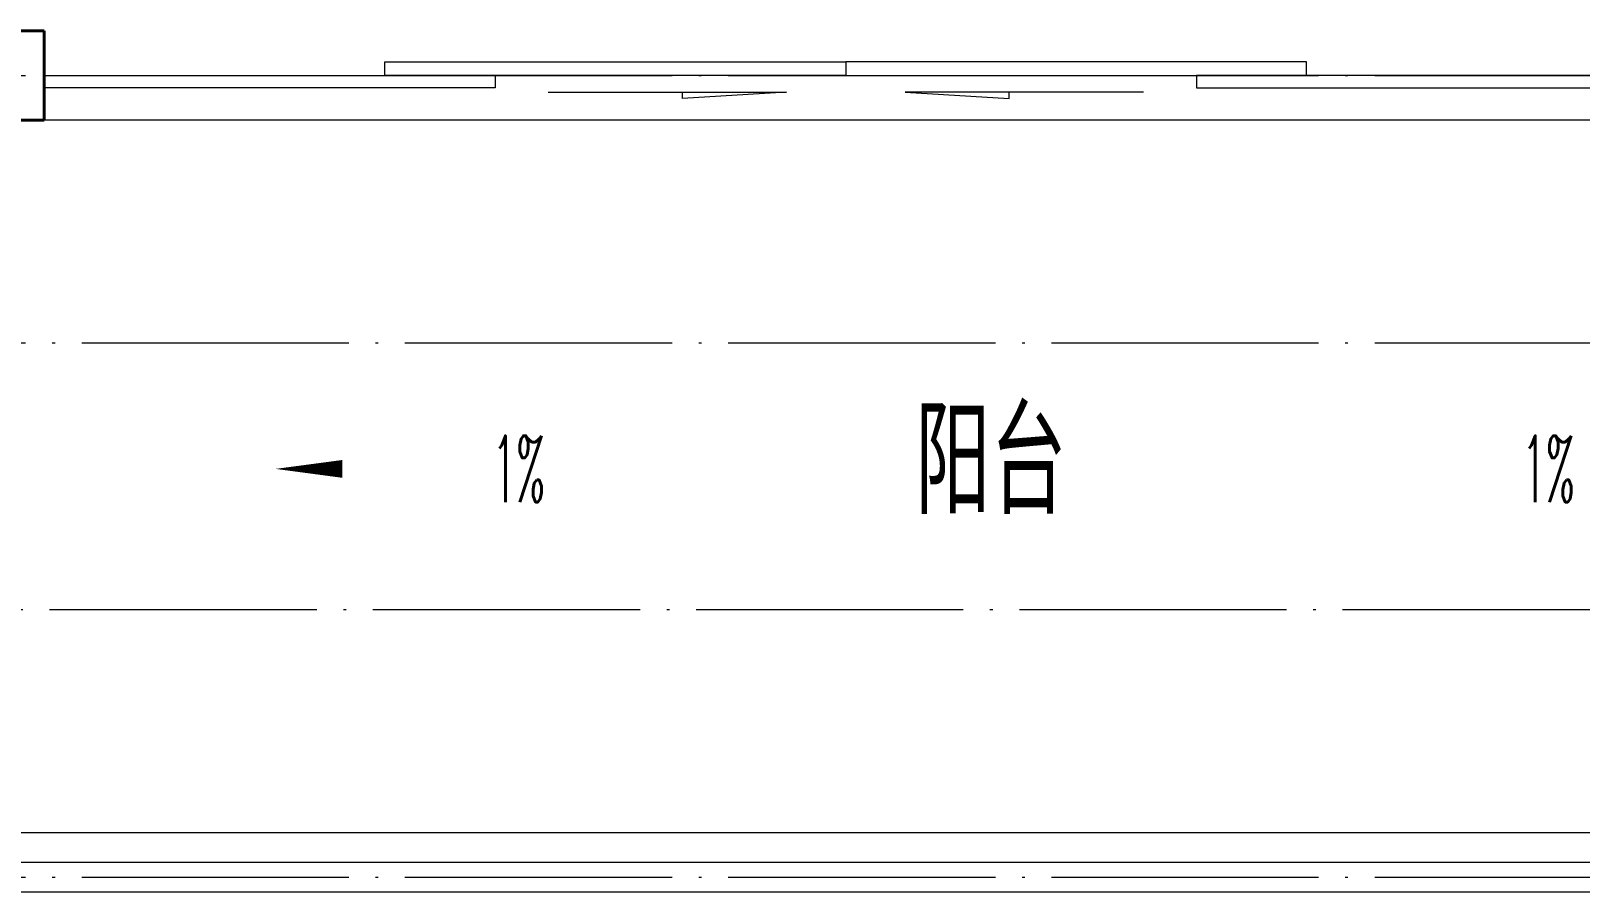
# Model space of a CAD drawing. Extents: x 27938 to 1042331, y -235042 to 1535213.
# Drawn here: x 723137 to 726616, y 441999 to 443932 of the extents above; entities that cross this region are included whole.
import ezdxf

# ---------------------------------------------------------------- set-up
doc = ezdxf.new("R2010")
doc.units = 0
doc.header["$LTSCALE"] = 1000
doc.header["$MEASUREMENT"] = 0
doc.linetypes.add('DOTE', pattern=[2.42, 2, -0.2, 0.02, -0.2])
doc.layers.add('3.5方案汇报，与郭总、侯月琴确定户型_t8$0$2020.03.04 -1安徽标准化洋房户型(UA）_t8_t8$0$看线', color=154, linetype='Continuous')
doc.layers.add('PUB_TEXT', color=4, linetype='Continuous')
for name, color, linetype, lineweight in [('DOTE', 19, 'DOTE', 9), ('WALL', 9, 'Continuous', 40), ('WINDOW', 8, 'Continuous', 15), ('平面-排水沟', 86, 'Continuous', 15), ('平面-栏杆', 135, 'Continuous', 15), ('平面-看线', 45, 'Continuous', 15)]:
    doc.layers.add(name, color=color, linetype=linetype, lineweight=lineweight)
doc.styles.add('_TCH_DIM', font='SIMPLEX.shx', dxfattribs={"width": 0.6, "oblique": 10, "bigfont": 'hztxt.shx'})
doc.styles.get("Standard").update_dxf_attribs({"font": 'gbenor.shx', "bigfont": 'gbcbig.shx'})

# ---------------------------------------------------------------- blocks, each defined once
blk = doc.blocks.new('GFDGDGRDGRDG')
at = {"layer": 'DOTE', "linetype": 'DOTE', "ltscale": 0.3}
for p, q in [((573593.7, 364358.3), (626393.7, 364358.3)), ((573593.7, 363758.3), (626393.7, 363758.3)), ((626393.7, 363158.3), (573593.7, 363158.3)), ((573593.7, 362558.3), (626393.7, 362558.3))]:
    blk.add_line(p, q, dxfattribs=at)
blk = doc.blocks.new('$DorLib2D$00000138')
at = {"color": 0, "linetype": 'Continuous'}
for p, q in [((-0.2875, 0), (-0.2875, 0.15378)), ((-0.2875, 0.15378), (0, 0.15378)), ((0, 0.15378), (0, 0)), ((0.2875, 0.15378), (0, 0.15378)), ((0.2875, 0), (0.2875, 0.15378)), ((-0.5, -0.13986), (-0.5, 0)), ((-0.5, 0), (-0.21875, 0)), ((0, 0), (-0.2875, 0)), ((-0.21875, 0), (-0.21875, -0.13986)), ((0, 0), (0.2875, 0)), ((0.21875, 0), (0.21875, -0.13986)), ((0.5, 0), (0.21875, 0)), ((-0.21875, -0.13986), (-0.5, -0.13986)), ((0.21875, -0.13986), (0.5, -0.13986)), ((-0.18567, -0.186), (-0.03702, -0.186)), ((-0.03702, -0.186), (-0.10186, -0.25826)), ((-0.10186, -0.25826), (-0.10186, -0.186)), ((0.18567, -0.186), (0.03702, -0.186)), ((0.03702, -0.186), (0.10186, -0.25826)), ((0.10186, -0.25826), (0.10186, -0.186))]:
    blk.add_line(p, q, dxfattribs=at)

msp = doc.modelspace()

# ---------------------------------------------------------------- linework, layer by layer
at = {"layer": 'WALL', "color": 8}
for p, q in [((723166.6, 443932.1), (722216.6, 443932.1)), ((723166.6, 443732.1), (723166.6, 443932.1)), ((722216.6, 443732.1), (723166.6, 443732.1))]:
    msp.add_line(p, q, dxfattribs=at)
at = {"layer": 'WINDOW'}
msp.add_line((726766.6, 443732.1), (723166.6, 443732.1), dxfattribs=at)
at = {"layer": '平面-排水沟', "color": 8}
msp.add_lwpolyline([(724107.5, 442948.8, 0, 0, 0), (723686.1, 442948.8, 0, 40, 0), (723836.1, 442948.8, 0, 0, 0)], format="xyseb", dxfattribs=at)
at = {"layer": '平面-栏杆', "color": 8}
for points in [[(723066.6, 442065.4), (727566.6, 442065.4)], [(723066.6, 441998.8), (727566.6, 441998.8)]]:
    msp.add_lwpolyline(points, dxfattribs=at)
at = {"layer": '平面-看线', "color": 8}
msp.add_lwpolyline([(723066.6, 442132.1), (727566.6, 442132.1)], dxfattribs=at)

# ---------------------------------------------------------------- block references
at = {"layer": '3.5方案汇报，与郭总、侯月琴确定户型_t8$0$2020.03.04 -1安徽标准化洋房户型(UA）_t8_t8$0$看线', "ltscale": 10}
msp.add_blockref('GFDGDGRDGRDG', (106822.9, 79473.8), dxfattribs=at)
at = {"layer": 'WINDOW', "xscale": -3600, "yscale": -199.9999999990687, "zscale": -3600, "rotation": 180.0000000002223}
msp.add_blockref('$DorLib2D$00000138', (724966.6, 443832.1), dxfattribs=at)

# ---------------------------------------------------------------- texts
at = {"layer": 'PUB_TEXT', "color": 8}
msp.add_text('阳台', height=236.31, dxfattribs=at).set_placement((725122.2, 442847.1))
at = {"layer": '平面-排水沟', "color": 8, "style": '_TCH_DIM', "width": 0.423529}
for p in [(724172.6, 442874.4), (726485.5, 442874.4)]:
    msp.add_text('1%', height=148.75, dxfattribs=at).set_placement(p)

doc.saveas('drawing.dxf')
